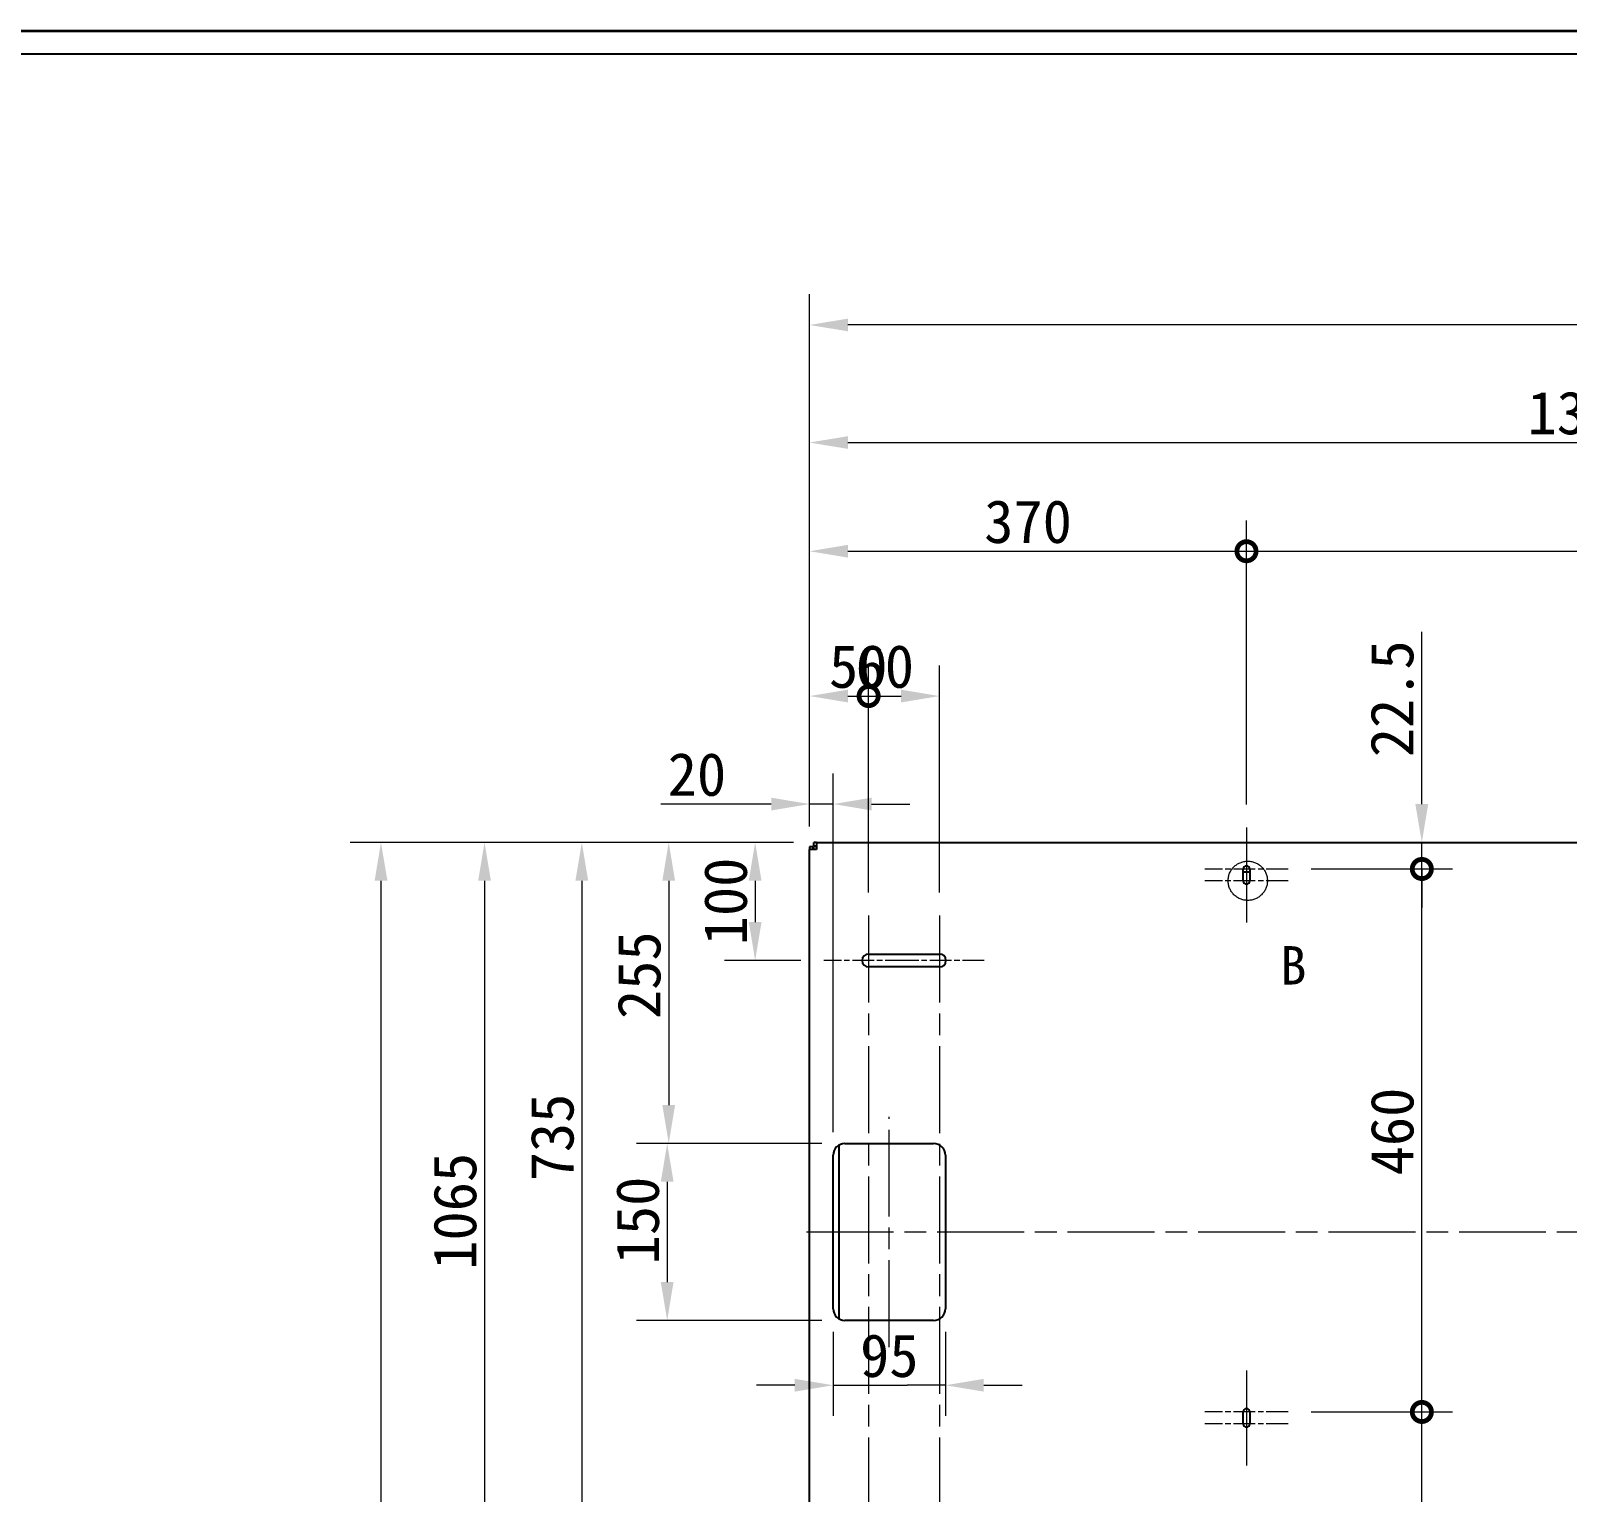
# Model space of a CAD drawing. Header units: millimetres. Extents: x 78 to 5389, y 71 to 3790.
# Drawn here: x 2786 to 4087, y 2551 to 3790 of the extents above; entities that cross this region are included whole.
import ezdxf

# ---------------------------------------------------------------- set-up
doc = ezdxf.new("R2010")
doc.units = ezdxf.units.MM
doc.header["$LTSCALE"] = 13
doc.linetypes.add('CHAIN', pattern=[0.3543, 0.2362, -0.0295, 0.0591, -0.0295])
doc.linetypes.add('DASH_DOUBLE_DOT', pattern=[0.2164, 0.1181, -0.0295, 0.0049, -0.0295, 0.0049, -0.0295])
for name, color, linetype, lineweight, true_color in [('中心标记 (ISO)', 1, 'CHAIN', 18, 0xff0000), ('中心线 (ISO)', 1, 'CHAIN', 18, 0xff0000), ('尺寸 (ISO)', 7, 'Continuous', 18, 0x008000), ('局部视图边界 (ISO)', 7, 'DASH_DOUBLE_DOT', 18, 0x008000)]:
    doc.layers.add(name, color=color, linetype=linetype, lineweight=lineweight, true_color=true_color)
doc.layers.add('可见 (ISO)', color=7, linetype='Continuous', lineweight=25)
doc.layers.add('图框 (ISO)', color=7, linetype='Continuous', lineweight=35)
doc.styles.add('HZ_33', font='simfang.ttf')
doc.styles.add('文本样式74', font='SimSun.ttf')
doc.styles.add('最新国标', font='simfang.ttf')
doc.dimstyles.new('默认 (GB)', dxfattribs={"dimscale": 13, "dimtxt": 2.8, "dimasz": 2.5, "dimexe": 2, "dimexo": 1.5, "dimgap": 0.5, "dimtad": 1, "dimtoh": 1, "dimdsep": 46, "dimtxsty": '最新国标', "dimcen": 0.09, "dimdle": 10, "dimclrd": 256, "dimclre": 256, "dimclrt": 256, "dimaunit": 1, "dimadec": 3, "dimazin": 2, "dimtfac": 0.535714, "dimtdec": 3, "dimtmove": 0, "dimatfit": 3, "dimfxl": 0, "dimtolj": 1, "dimlwd": -1, "dimlwe": -1, "dimarcsym": 0})

# ---------------------------------------------------------------- blocks, each defined once
blk = doc.blocks.new('图框 最新国标')
at = {"layer": '图框 (ISO)'}
blk.add_line((6, 291.5), (414.5, 291.5), dxfattribs=at)
at = {"layer": '图框 (ISO)', "color": 7, "linetype": 'Continuous', "lineweight": 25}
blk.add_line((18, 290), (413, 290), dxfattribs=at)
blk.add_line((18, 290), (413, 290), dxfattribs=at)
at = {"layer": '图框 (ISO)', "style": '文本样式74'}
blk.add_attdef('零件代号_001', (44.37, 287.25), '', height=2.5, rotation=180, dxfattribs=at)
blk = doc.blocks.new('*D25')
at = {"layer": 'Defpoints', "color": 0, "transparency": 16777216}
for p in [(3451.6, 3101.8), (3399.5, 3001.8), (3457.6, 3001.8)]:
    blk.add_point(p, dxfattribs=at)
at = {"layer": '尺寸 (ISO)', "color": 116, "true_color": 0x00803f, "transparency": 16777216}
for p, q in [((3432.1, 3101.8), (3373.5, 3101.8)), ((3399.5, 3069.3), (3399.5, 3034.3)), ((3438.1, 3001.8), (3373.5, 3001.8))]:
    blk.add_line(p, q, dxfattribs=at)
for points in [[(3394.1, 3069.3), (3404.9, 3069.3), (3399.5, 3101.8)], [(3394.1, 3034.3), (3404.9, 3034.3), (3399.5, 3001.8)]]:
    blk.add_solid(points, dxfattribs=at)
at = {"layer": '尺寸 (ISO)', "transparency": 16777216, "insert": (3374.6, 3051.8), "char_height": 36.4, "attachment_point": 5, "rotation": 90, "style": '最新国标'}
blk.add_mtext('\\A1;100', dxfattribs=at)
blk = doc.blocks.new('*D26')
at = {"layer": 'Defpoints', "color": 0, "transparency": 16777216}
for p in [(3451.6, 3101.8), (3326.3, 2846.8), (3475.6, 2846.8)]:
    blk.add_point(p, dxfattribs=at)
at = {"layer": '尺寸 (ISO)', "color": 116, "true_color": 0x00803f, "transparency": 16777216}
for p, q in [((3432.1, 3101.8), (3300.3, 3101.8)), ((3326.3, 3069.3), (3326.3, 2879.3)), ((3456.1, 2846.8), (3300.3, 2846.8))]:
    blk.add_line(p, q, dxfattribs=at)
for points in [[(3320.9, 3069.3), (3331.7, 3069.3), (3326.3, 3101.8)], [(3320.9, 2879.3), (3331.7, 2879.3), (3326.3, 2846.8)]]:
    blk.add_solid(points, dxfattribs=at)
at = {"layer": '尺寸 (ISO)', "transparency": 16777216, "insert": (3301.4, 2989.3), "char_height": 36.4, "attachment_point": 5, "rotation": 90, "style": '最新国标'}
blk.add_mtext('\\A1;255', dxfattribs=at)
blk = doc.blocks.new('*D27')
at = {"layer": 'Defpoints', "color": 0, "transparency": 16777216}
for p in [(3451.6, 3101.8), (3252.7, 2366.8), (3383.6, 2366.8)]:
    blk.add_point(p, dxfattribs=at)
at = {"layer": '尺寸 (ISO)', "color": 116, "true_color": 0x00803f, "transparency": 16777216}
for p, q in [((3432.1, 3101.8), (3226.7, 3101.8)), ((3252.7, 3069.3), (3252.7, 2399.3)), ((3364.1, 2366.8), (3226.7, 2366.8))]:
    blk.add_line(p, q, dxfattribs=at)
for points in [[(3247.3, 3069.3), (3258.1, 3069.3), (3252.7, 3101.8)], [(3247.3, 2399.3), (3258.1, 2399.3), (3252.7, 2366.8)]]:
    blk.add_solid(points, dxfattribs=at)
at = {"layer": '尺寸 (ISO)', "transparency": 16777216, "insert": (3227.8, 2851.8), "char_height": 36.4, "attachment_point": 5, "rotation": 90, "style": '最新国标'}
blk.add_mtext('\\A1;735', dxfattribs=at)
blk = doc.blocks.new('*D28')
at = {"layer": 'Defpoints', "color": 0, "transparency": 16777216}
for p in [(3475.6, 2846.8), (3325, 2696.8), (3475.6, 2696.8)]:
    blk.add_point(p, dxfattribs=at)
at = {"layer": '尺寸 (ISO)', "color": 116, "true_color": 0x00803f, "transparency": 16777216}
for p, q in [((3456.1, 2846.8), (3299, 2846.8)), ((3325, 2814.3), (3325, 2729.3)), ((3456.1, 2696.8), (3299, 2696.8))]:
    blk.add_line(p, q, dxfattribs=at)
for points in [[(3319.6, 2814.3), (3330.4, 2814.3), (3325, 2846.8)], [(3319.6, 2729.3), (3330.4, 2729.3), (3325, 2696.8)]]:
    blk.add_solid(points, dxfattribs=at)
at = {"layer": '尺寸 (ISO)', "transparency": 16777216, "insert": (3300.1, 2781.5), "char_height": 36.4, "attachment_point": 5, "rotation": 90, "style": '最新国标'}
blk.add_mtext('\\A1;150', dxfattribs=at)
blk = doc.blocks.new('*D29')
at = {"layer": 'Defpoints', "color": 0, "transparency": 16777216}
for p in [(3465.6, 2706.8), (3560.6, 2706.8), (3560.6, 2641.9)]:
    blk.add_point(p, dxfattribs=at)
at = {"layer": '尺寸 (ISO)', "color": 116, "true_color": 0x00803f, "transparency": 16777216}
for p, q in [((3465.6, 2687.3), (3465.6, 2615.9)), ((3560.6, 2687.3), (3560.6, 2615.9)), ((3433.1, 2641.9), (3400.6, 2641.9)), ((3465.6, 2641.9), (3498.1, 2641.9)), ((3498.1, 2641.9), (3528.1, 2641.9)), ((3560.6, 2641.9), (3528.1, 2641.9)), ((3593.1, 2641.9), (3625.6, 2641.9))]:
    blk.add_line(p, q, dxfattribs=at)
for points in [[(3433.1, 2647.3), (3433.1, 2636.5), (3465.6, 2641.9)], [(3593.1, 2647.3), (3593.1, 2636.5), (3560.6, 2641.9)]]:
    blk.add_solid(points, dxfattribs=at)
at = {"layer": '尺寸 (ISO)', "transparency": 16777216, "insert": (3513.1, 2666.8), "char_height": 36.4, "attachment_point": 5, "style": '最新国标'}
blk.add_mtext('\\A1;95', dxfattribs=at)
blk = doc.blocks.new('*D30')
at = {"layer": 'Defpoints', "color": 0, "transparency": 16777216}
for p in [(3445.6, 3134.3), (3445.6, 3095.8), (3465.6, 2836.8)]:
    blk.add_point(p, dxfattribs=at)
at = {"layer": '尺寸 (ISO)', "color": 116, "true_color": 0x00803f, "transparency": 16777216}
for p, q in [((3445.6, 3115.3), (3445.6, 3160.3)), ((3465.6, 2856.3), (3465.6, 3160.3)), ((3413.1, 3134.3), (3319.7, 3134.3)), ((3465.6, 3134.3), (3445.6, 3134.3)), ((3498.1, 3134.3), (3530.6, 3134.3))]:
    blk.add_line(p, q, dxfattribs=at)
for points in [[(3413.1, 3139.7), (3413.1, 3128.9), (3445.6, 3134.3)], [(3498.1, 3139.7), (3498.1, 3128.9), (3465.6, 3134.3)]]:
    blk.add_solid(points, dxfattribs=at)
at = {"layer": '尺寸 (ISO)', "transparency": 16777216, "insert": (3350.2, 3159.2), "char_height": 36.4, "attachment_point": 5, "style": '最新国标'}
blk.add_mtext('\\A1;20', dxfattribs=at)
blk = doc.blocks.new('*D31')
at = {"layer": 'Defpoints', "color": 0, "transparency": 16777216}
for p in [(3451.6, 3101.8), (3170.3, 2036.8), (3475.6, 2036.8)]:
    blk.add_point(p, dxfattribs=at)
at = {"layer": '尺寸 (ISO)', "color": 116, "true_color": 0x00803f, "transparency": 16777216}
for p, q in [((3432.1, 3101.8), (3144.3, 3101.8)), ((3170.3, 3069.3), (3170.3, 2069.3)), ((3456.1, 2036.8), (3144.3, 2036.8))]:
    blk.add_line(p, q, dxfattribs=at)
for points in [[(3164.9, 3069.3), (3175.7, 3069.3), (3170.3, 3101.8)], [(3164.9, 2069.3), (3175.7, 2069.3), (3170.3, 2036.8)]]:
    blk.add_solid(points, dxfattribs=at)
at = {"layer": '尺寸 (ISO)', "transparency": 16777216, "insert": (3145.4, 2789.3), "char_height": 36.4, "attachment_point": 5, "rotation": 90, "style": '最新国标'}
blk.add_mtext('\\A1;1065', dxfattribs=at)
blk = doc.blocks.new('*D32')
at = {"layer": 'Defpoints', "color": 0, "transparency": 16777216}
for p in [(3451.6, 3101.8), (3082.6, 1731.8), (3457.6, 1731.8)]:
    blk.add_point(p, dxfattribs=at)
at = {"layer": '尺寸 (ISO)', "color": 116, "true_color": 0x00803f, "transparency": 16777216}
for p, q in [((3432.1, 3101.8), (3056.6, 3101.8)), ((3082.6, 3069.3), (3082.6, 1764.3)), ((3438.1, 1731.8), (3056.6, 1731.8))]:
    blk.add_line(p, q, dxfattribs=at)
for points in [[(3077.2, 3069.3), (3088.1, 3069.3), (3082.6, 3101.8)], [(3077.2, 1764.3), (3088.1, 1764.3), (3082.6, 1731.8)]]:
    blk.add_solid(points, dxfattribs=at)
at = {"layer": '尺寸 (ISO)', "transparency": 16777216, "insert": (3057.7, 2461.8), "char_height": 36.4, "attachment_point": 5, "rotation": 90, "style": '最新国标'}
blk.add_mtext('\\A1;1370', dxfattribs=at)
blk = doc.blocks.new('*D36')
at = {"layer": 'Defpoints', "color": 0, "transparency": 16777216}
for p in [(3445.6, 3540.2), (3445.6, 3095.8), (4825.6, 3001.8)]:
    blk.add_point(p, dxfattribs=at)
at = {"layer": '尺寸 (ISO)', "color": 116, "true_color": 0x00803f, "transparency": 16777216}
for p, q in [((3445.6, 3115.3), (3445.6, 3566.2)), ((4825.6, 3021.3), (4825.6, 3566.2)), ((4793.1, 3540.2), (3478.1, 3540.2))]:
    blk.add_line(p, q, dxfattribs=at)
for points in [[(3478.1, 3545.6), (3478.1, 3534.8), (3445.6, 3540.2)], [(4793.1, 3545.6), (4793.1, 3534.8), (4825.6, 3540.2)]]:
    blk.add_solid(points, dxfattribs=at)
at = {"layer": '尺寸 (ISO)', "transparency": 16777216, "insert": (4145.6, 3565.1), "char_height": 36.4, "attachment_point": 5, "style": '最新国标'}
blk.add_mtext('\\A1;1380', dxfattribs=at)
blk = doc.blocks.new('*D37')
at = {"layer": 'Defpoints', "color": 0, "transparency": 16777216}
for p in [(4780.6, 3440.6), (3445.6, 3095.8), (4780.6, 2836.8)]:
    blk.add_point(p, dxfattribs=at)
at = {"layer": '尺寸 (ISO)', "color": 116, "true_color": 0x00803f, "transparency": 16777216}
for p, q in [((3445.6, 3115.3), (3445.6, 3466.6)), ((4780.6, 2856.3), (4780.6, 3466.6)), ((3478.1, 3440.6), (4748.1, 3440.6))]:
    blk.add_line(p, q, dxfattribs=at)
for points in [[(3478.1, 3446), (3478.1, 3435.2), (3445.6, 3440.6)], [(4748.1, 3446), (4748.1, 3435.2), (4780.6, 3440.6)]]:
    blk.add_solid(points, dxfattribs=at)
at = {"layer": '尺寸 (ISO)', "transparency": 16777216, "insert": (4103.1, 3465.5), "char_height": 36.4, "attachment_point": 5, "style": '最新国标'}
blk.add_mtext('\\A1;1335', dxfattribs=at)
blk = doc.blocks.new('_DotSmall')
at = {"color": 0, "linetype": 'ByBlock', "const_width": 0.5}
blk.add_lwpolyline([(-0.0625, 0, 1), (0.0625, 0, 1)], format="xyb", close=True, dxfattribs=at)
blk = doc.blocks.new('*D56')
at = {"layer": 'Defpoints', "color": 0, "transparency": 16777216}
for p in [(3495.6, 3225.8), (3445.6, 3095.8), (3495.6, 3039.8)]:
    blk.add_point(p, dxfattribs=at)
at = {"layer": '尺寸 (ISO)', "color": 116, "true_color": 0x00803f, "transparency": 16777216}
for p, q in [((3445.6, 3115.3), (3445.6, 3251.8)), ((3495.6, 3059.3), (3495.6, 3251.8)), ((3478.1, 3225.8), (3495.6, 3225.8))]:
    blk.add_line(p, q, dxfattribs=at)
blk.add_solid([(3478.1, 3231.2), (3478.1, 3220.4), (3445.6, 3225.8)], dxfattribs=at)
at = {"layer": '尺寸 (ISO)', "color": 116, "true_color": 0x00803f, "transparency": 16777216, "xscale": 32.5, "yscale": 32.5, "zscale": 32.5}
blk.add_blockref('_DotSmall', (3495.6, 3225.8), dxfattribs=at)
at = {"layer": '尺寸 (ISO)', "transparency": 16777216, "insert": (3486.8, 3250.7), "char_height": 36.4, "attachment_point": 5, "style": '最新国标'}
blk.add_mtext('\\A1;50', dxfattribs=at)
blk = doc.blocks.new('*D57')
at = {"layer": 'Defpoints', "color": 0, "transparency": 16777216}
for p in [(3555.6, 3225.8), (3495.6, 3039.8), (3555.6, 3039.8)]:
    blk.add_point(p, dxfattribs=at)
at = {"layer": '尺寸 (ISO)', "color": 116, "true_color": 0x00803f, "transparency": 16777216}
for p, q in [((3495.6, 3059.3), (3495.6, 3251.8)), ((3555.6, 3059.3), (3555.6, 3251.8)), ((3495.6, 3225.8), (3523.1, 3225.8))]:
    blk.add_line(p, q, dxfattribs=at)
blk.add_solid([(3523.1, 3231.2), (3523.1, 3220.4), (3555.6, 3225.8)], dxfattribs=at)
at = {"layer": '尺寸 (ISO)', "color": 116, "true_color": 0x00803f, "transparency": 16777216, "xscale": 32.5, "yscale": 32.5, "zscale": 32.5, "rotation": 180}
blk.add_blockref('_DotSmall', (3495.6, 3225.8), dxfattribs=at)
at = {"layer": '尺寸 (ISO)', "transparency": 16777216, "insert": (3509.3, 3250.7), "char_height": 36.4, "attachment_point": 5, "style": '最新国标'}
blk.add_mtext('\\A1;60', dxfattribs=at)
blk = doc.blocks.new('*D60')
at = {"layer": 'Defpoints', "color": 0, "transparency": 16777216}
for p in [(3815.6, 3348.5), (3815.6, 3114.5), (3445.6, 3095.8)]:
    blk.add_point(p, dxfattribs=at)
at = {"layer": '尺寸 (ISO)', "color": 116, "true_color": 0x00803f, "transparency": 16777216}
for p, q in [((3445.6, 3115.3), (3445.6, 3374.5)), ((3815.6, 3134), (3815.6, 3374.5)), ((3478.1, 3348.5), (3815.6, 3348.5))]:
    blk.add_line(p, q, dxfattribs=at)
blk.add_solid([(3478.1, 3353.9), (3478.1, 3343.1), (3445.6, 3348.5)], dxfattribs=at)
at = {"layer": '尺寸 (ISO)', "color": 116, "true_color": 0x00803f, "transparency": 16777216, "xscale": 32.5, "yscale": 32.5, "zscale": 32.5}
blk.add_blockref('_DotSmall', (3815.6, 3348.5), dxfattribs=at)
at = {"layer": '尺寸 (ISO)', "transparency": 16777216, "insert": (3630.6, 3373.4), "char_height": 36.4, "attachment_point": 5, "style": '最新国标'}
blk.add_mtext('\\A1;370', dxfattribs=at)
blk = doc.blocks.new('*D61')
at = {"layer": 'Defpoints', "color": 0, "transparency": 16777216}
for p in [(4515.6, 3348.5), (3815.6, 3114.5), (4515.6, 3114.5)]:
    blk.add_point(p, dxfattribs=at)
at = {"layer": '尺寸 (ISO)', "color": 116, "true_color": 0x00803f, "transparency": 16777216}
for p, q in [((3815.6, 3134), (3815.6, 3374.5)), ((4515.6, 3134), (4515.6, 3374.5)), ((3815.6, 3348.5), (4483.1, 3348.5))]:
    blk.add_line(p, q, dxfattribs=at)
blk.add_solid([(4483.1, 3353.9), (4483.1, 3343.1), (4515.6, 3348.5)], dxfattribs=at)
at = {"layer": '尺寸 (ISO)', "color": 116, "true_color": 0x00803f, "transparency": 16777216, "xscale": 32.5, "yscale": 32.5, "zscale": 32.5, "rotation": 180}
blk.add_blockref('_DotSmall', (3815.6, 3348.5), dxfattribs=at)
at = {"layer": '尺寸 (ISO)', "transparency": 16777216, "insert": (4165.6, 3373.4), "char_height": 36.4, "attachment_point": 5, "style": '最新国标'}
blk.add_mtext('\\A1;700', dxfattribs=at)
blk = doc.blocks.new('二维局部视图0')
at = {"layer": '局部视图边界 (ISO)', "ltscale": 18.536942}
blk.add_circle((293.59, 236.1), 1.28, dxfattribs=at)
at = {"layer": '局部视图边界 (ISO)', "insert": (295.71, 229.34), "char_height": 2.5, "attachment_point": 7, "style": 'HZ_33'}
blk.add_mtext('B', dxfattribs=at)
blk = doc.blocks.new('*D66')
at = {"layer": 'Defpoints', "color": 0, "transparency": 16777216}
for p in [(3555.6, 3001.8), (3495.6, 2366.8), (3555.6, 2267.8)]:
    blk.add_point(p, dxfattribs=at)
at = {"layer": '尺寸 (ISO)', "color": 116, "true_color": 0x00803f, "transparency": 16777216}
blk.add_line((3495.6, 2267.8), (3523.1, 2267.8), dxfattribs=at)
blk.add_solid([(3523.1, 2273.3), (3523.1, 2262.4), (3555.6, 2267.8)], dxfattribs=at)
at = {"layer": '尺寸 (ISO)', "color": 116, "true_color": 0x00803f, "transparency": 16777216, "xscale": 32.5, "yscale": 32.5, "zscale": 32.5, "rotation": 180}
blk.add_blockref('_DotSmall', (3495.6, 2267.8), dxfattribs=at)
at = {"layer": '尺寸 (ISO)', "transparency": 16777216, "insert": (3509.3, 2292.8), "char_height": 36.4, "attachment_point": 5, "style": '最新国标'}
blk.add_mtext('\\A1;60', dxfattribs=at)
blk = doc.blocks.new('*D67')
at = {"layer": 'Defpoints', "color": 0, "transparency": 16777216}
for p in [(3451.6, 3101.8), (3964.1, 3101.8), (3850.8, 3079.3)]:
    blk.add_point(p, dxfattribs=at)
at = {"layer": '尺寸 (ISO)', "color": 116, "true_color": 0x00803f, "transparency": 16777216}
for p, q in [((3964.1, 3134.3), (3964.1, 3280.2)), ((3964.1, 3079.3), (3964.1, 3101.8)), ((3870.3, 3079.3), (3990.1, 3079.3)), ((3964.1, 3079.3), (3964.1, 3046.8))]:
    blk.add_line(p, q, dxfattribs=at)
blk.add_solid([(3958.6, 3134.3), (3969.5, 3134.3), (3964.1, 3101.8)], dxfattribs=at)
at = {"layer": '尺寸 (ISO)', "color": 116, "true_color": 0x00803f, "transparency": 16777216, "xscale": 32.5, "yscale": 32.5, "zscale": 32.5, "rotation": 90}
blk.add_blockref('_DotSmall', (3964.1, 3079.3), dxfattribs=at)
at = {"layer": '尺寸 (ISO)', "transparency": 16777216, "insert": (3939, 3223.5), "char_height": 36.4, "attachment_point": 5, "rotation": 90, "style": '最新国标'}
blk.add_mtext('\\A1;22.5', dxfattribs=at)
blk = doc.blocks.new('*D68')
at = {"layer": 'Defpoints', "color": 0, "transparency": 16777216}
for p in [(3850.8, 3079.3), (3964.1, 3079.3), (3850.8, 2619.3)]:
    blk.add_point(p, dxfattribs=at)
at = {"layer": '尺寸 (ISO)', "color": 116, "true_color": 0x00803f, "transparency": 16777216}
for p, q in [((3870.3, 3079.3), (3990.1, 3079.3)), ((3964.1, 2619.3), (3964.1, 3079.3)), ((3870.3, 2619.3), (3990.1, 2619.3))]:
    blk.add_line(p, q, dxfattribs=at)
at = {"layer": '尺寸 (ISO)', "color": 116, "true_color": 0x00803f, "transparency": 16777216, "xscale": 32.5, "yscale": 32.5, "zscale": 32.5}
for p, rotation in [((3964.1, 3079.3), 90), ((3964.1, 2619.3), 270)]:
    blk.add_blockref('_DotSmall', p, dxfattribs=dict(at, rotation=rotation))
at = {"layer": '尺寸 (ISO)', "transparency": 16777216, "insert": (3939.1, 2856.9), "char_height": 36.4, "attachment_point": 5, "rotation": 90, "style": '最新国标'}
blk.add_mtext('\\A1;460', dxfattribs=at)
blk = doc.blocks.new('*D69')
at = {"layer": 'Defpoints', "color": 0, "transparency": 16777216}
for p in [(3850.8, 2619.3), (3964.1, 2619.3), (3850.8, 2139.3)]:
    blk.add_point(p, dxfattribs=at)
at = {"layer": '尺寸 (ISO)', "color": 116, "true_color": 0x00803f, "transparency": 16777216}
for p, q in [((3870.3, 2619.3), (3990.1, 2619.3)), ((3964.1, 2139.3), (3964.1, 2619.3)), ((3870.3, 2139.3), (3990.1, 2139.3))]:
    blk.add_line(p, q, dxfattribs=at)
at = {"layer": '尺寸 (ISO)', "color": 116, "true_color": 0x00803f, "transparency": 16777216, "xscale": 32.5, "yscale": 32.5, "zscale": 32.5}
for p, rotation in [((3964.1, 2619.3), 90), ((3964.1, 2139.3), 270)]:
    blk.add_blockref('_DotSmall', p, dxfattribs=dict(at, rotation=rotation))
at = {"layer": '尺寸 (ISO)', "transparency": 16777216, "insert": (3939.1, 2339.4), "char_height": 36.4, "attachment_point": 5, "rotation": 90, "style": '最新国标'}
blk.add_mtext('\\A1;480', dxfattribs=at)

msp = doc.modelspace()

# ---------------------------------------------------------------- linework, layer by layer
at = {"layer": '中心标记 (ISO)', "ltscale": 5.791}
for p, q in [((3815.5735, 3114.5201), (3815.5735, 3046.7701)), ((3815.5735, 3101.7701), (3815.5735, 3034.0201)), ((3815.5735, 2654.5201), (3815.5735, 2586.7701)), ((3815.5735, 2641.7701), (3815.5735, 2574.0201))]:
    msp.add_line(p, q, dxfattribs=at)
at = {"layer": '中心标记 (ISO)', "ltscale": 6.026063}
for p, q in [((3850.8235, 3079.2701), (3780.3235, 3079.2701)), ((3850.8235, 3069.2701), (3780.3235, 3069.2701)), ((3528.0735, 3001.7701), (3457.5735, 3001.7701)), ((3593.5735, 3001.7701), (3523.0735, 3001.7701)), ((3850.8235, 2619.2701), (3780.3235, 2619.2701)), ((3850.8235, 2609.2701), (3780.3235, 2609.2701))]:
    msp.add_line(p, q, dxfattribs=at)
at = {"layer": '中心标记 (ISO)', "ltscale": 23.990969}
for p, q in [((3495.5735, 3039.7701), (3495.5735, 1986.5867)), ((3555.5735, 3039.7701), (3555.5735, 1982.7705))]:
    msp.add_line(p, q, dxfattribs=at)
at = {"layer": '中心线 (ISO)', "ltscale": 23.990969}
for p, q in [((3513.0735, 2674.2701), (3513.0735, 2869.2701)), ((3443.0735, 2771.7701), (4838.1279, 2771.7701))]:
    msp.add_line(p, q, dxfattribs=at)
at = {"layer": '可见 (ISO)'}
for p, q in [((3445.5735, 3098.063), (3445.5735, 3095.7701)), ((3448.5735, 3098.063), (3445.5735, 3098.063)), ((3448.5735, 3095.7701), (3448.5735, 3098.063)), ((3451.5735, 3101.7701), (3449.2806, 3101.7701)), ((3449.2806, 3098.7701), (3449.2806, 3101.7701)), ((3451.5735, 3098.7701), (3449.2806, 3098.7701)), ((3451.5735, 3101.7701), (3451.5735, 3095.7701)), ((3451.5735, 3101.7701), (4879.5735, 3101.7701)), ((3451.5735, 3095.7701), (3445.5735, 3095.7701)), ((3445.5735, 1652.7701), (3445.5735, 3095.7701)), ((3812.8235, 3069.2701), (3812.8235, 3079.2701)), ((3812.8235, 3076.7701), (3818.3235, 3076.7701)), ((3818.3235, 3079.2701), (3818.3235, 3069.2701)), ((3495.5735, 3007.2701), (3555.5735, 3007.2701)), ((3555.5735, 2996.2701), (3495.5735, 2996.2701)), ((3465.5735, 2706.7701), (3465.5735, 2836.7701)), ((3470.5735, 2698.1099), (3470.5735, 2845.4304)), ((3475.5735, 2846.7701), (3550.5735, 2846.7701)), ((3560.5735, 2836.7701), (3560.5735, 2706.7701)), ((3550.5735, 2696.7701), (3475.5735, 2696.7701)), ((3812.8235, 2609.2701), (3812.8235, 2619.2701)), ((3818.3235, 2619.2701), (3818.3235, 2609.2701))]:
    msp.add_line(p, q, dxfattribs=at)
for centre, radius, start, end in [((3815.5735, 3079.2701), 2.75, 0, 180), ((3815.5735, 3069.2701), 2.75, 180, 0), ((3495.5735, 3001.7701), 5.5, 90, 270), ((3555.5735, 3001.7701), 5.5, 270, 90), ((3475.5735, 2836.7701), 10, 90, 180), ((3550.5735, 2836.7701), 10, 0, 90), ((3475.5735, 2706.7701), 10, 180, 270), ((3550.5735, 2706.7701), 10, 270, 0), ((3815.5735, 2619.2701), 2.75, 0, 180), ((3815.5735, 2609.2701), 2.75, 180, 0)]:
    msp.add_arc(centre, radius, start, end, dxfattribs=at)
for points in [[(3448.5735, 3098.063), (3448.5735, 3097.2987), (3448.9326, 3096.5344), (3449.521, 3095.7701)], [(3449.2806, 3098.7701), (3450.0449, 3098.7701), (3450.8092, 3098.411), (3451.5735, 3097.8227)]]:
    msp.add_open_spline(points, degree=3, dxfattribs=at)

# ---------------------------------------------------------------- block references
at = {"xscale": 13, "yscale": 13, "zscale": 13}
msp.add_blockref('图框 最新国标', (0, 0), dxfattribs=at)
at = {"layer": '局部视图边界 (ISO)', "xscale": 13, "yscale": 13, "zscale": 13}
msp.add_blockref('二维局部视图0', (0, 0), dxfattribs=at)

# ---------------------------------------------------------------- dimensions: what is measured, and where the dimension line sits
at = {"layer": '尺寸 (ISO)', "color": 116, "true_color": 0x00803f}
for base, p1, p2, override, picture, middle in [((3445.5735, 3540.201), (4825.5735, 3001.7701), (3445.5735, 3095.7701), {"dimgap": 0.5, "dimtoh": 0, "dimdec": 2, "dimtol": 0, "dimlim": 0, "dimtp": 0, "dimtm": 0, "dimtdec": 3, "dimtofl": 0, "dimatfit": 1}, '*D36', (4145.5735, 3540.201)), ((4780.5735, 3440.5783), (3445.5735, 3095.7701), (4780.5735, 2836.7701), {"dimgap": 0.5, "dimtoh": 0, "dimdec": 2, "dimtol": 0, "dimlim": 0, "dimtp": 0, "dimtm": 0, "dimtdec": 3, "dimtofl": 0, "dimatfit": 1}, '*D37', (4103.0735, 3440.5783)), ((3445.5735, 3134.3093), (3465.5735, 2836.7701), (3445.5735, 3095.7701), {"dimgap": 0.5, "dimtoh": 0, "dimdec": 2, "dimtol": 0, "dimlim": 0, "dimtp": 0, "dimtm": 0, "dimtdec": 3, "dimtofl": 1, "dimatfit": 1}, '*D30', (3350.1535, 3134.3093)), ((3560.5735, 2641.8704), (3465.5735, 2706.7701), (3560.5735, 2706.7701), {"dimgap": 0.5, "dimtoh": 0, "dimdec": 2, "dimtol": 0, "dimlim": 0, "dimtp": 0, "dimtm": 0, "dimtdec": 3, "dimtofl": 0}, '*D29', (3513.0735, 2641.8704))]:
    dim = msp.add_linear_dim(base=base, p1=p1, p2=p2, dimstyle='默认 (GB)', override=override, dxfattribs=at)
    dim.commit()
    dim.dimension.update_dxf_attribs({"geometry": picture, "text_midpoint": middle, "dimtype": 160})
for base, p1, p2, angle, override, picture, middle in [((3815.5735, 3348.5217), (3445.5735, 3095.7701), (3815.5735, 3114.5201), 180, {"dimgap": 0.5, "dimtoh": 0, "dimdec": 2, "dimblk2": 'DotSmall', "dimsah": 1, "dimdle": 0, "dimtol": 0, "dimlim": 0, "dimtp": 0, "dimtm": 0, "dimtdec": 3, "dimtofl": 0, "dimatfit": 1}, '*D60', (3630.5735, 3348.5217)), ((4515.5735, 3348.5217), (3815.5735, 3114.5201), (4515.5735, 3114.5201), 180, {"dimgap": 0.5, "dimtoh": 0, "dimdec": 2, "dimblk1": 'DotSmall', "dimsah": 1, "dimdle": 0, "dimtol": 0, "dimlim": 0, "dimtp": 0, "dimtm": 0, "dimtdec": 3, "dimtofl": 0, "dimatfit": 1}, '*D61', (4165.5735, 3348.5217)), ((3964.0504, 3101.7701), (3850.8235, 3079.2701), (3451.5735, 3101.7701), 90, {"dimgap": 0.5, "dimtoh": 0, "dimdec": 2, "dimblk1": 'DotSmall', "dimsah": 1, "dimdle": 0, "dimse2": 1, "dimtol": 0, "dimlim": 0, "dimtp": 0, "dimtm": 0, "dimtdec": 3, "dimtofl": 1, "dimatfit": 1}, '*D67', (3964.0504, 3223.5021)), ((3495.5735, 3225.7701), (3445.5735, 3095.7701), (3495.5735, 3039.7701), 180, {"dimgap": 0.5, "dimtoh": 0, "dimdec": 2, "dimblk2": 'DotSmall', "dimsah": 1, "dimdle": 0, "dimtol": 0, "dimlim": 0, "dimtp": 0, "dimtm": 0, "dimtdec": 3, "dimtofl": 1, "dimatfit": 1}, '*D56', (3486.8235, 3225.7701)), ((3555.5735, 3225.7701), (3495.5735, 3039.7701), (3555.5735, 3039.7701), 180, {"dimgap": 0.5, "dimtoh": 0, "dimdec": 2, "dimblk1": 'DotSmall', "dimsah": 1, "dimdle": 0, "dimtol": 0, "dimlim": 0, "dimtp": 0, "dimtm": 0, "dimtdec": 3, "dimtofl": 1, "dimatfit": 1}, '*D57', (3509.3235, 3225.7701)), ((3082.6479, 1731.7701), (3451.5735, 3101.7701), (3457.5735, 1731.7701), 270, {"dimgap": 0.5, "dimtoh": 0, "dimdec": 2, "dimtol": 0, "dimlim": 0, "dimtp": 0, "dimtm": 0, "dimtdec": 3, "dimtofl": 0, "dimatfit": 1}, '*D32', (3082.6479, 2461.7701)), ((3170.287, 2036.7701), (3451.5735, 3101.7701), (3475.5735, 2036.7701), 270, {"dimgap": 0.5, "dimtoh": 0, "dimdec": 2, "dimtol": 0, "dimlim": 0, "dimtp": 0, "dimtm": 0, "dimtdec": 3, "dimtofl": 0, "dimatfit": 1}, '*D31', (3170.287, 2789.2701)), ((3252.719, 2366.7701), (3451.5735, 3101.7701), (3383.565, 2366.7701), 270, {"dimgap": 0.5, "dimtoh": 0, "dimdec": 2, "dimtol": 0, "dimlim": 0, "dimtp": 0, "dimtm": 0, "dimtdec": 3, "dimtofl": 0, "dimatfit": 1}, '*D27', (3252.719, 2851.7701)), ((3326.287, 2846.7701), (3451.5735, 3101.7701), (3475.5735, 2846.7701), 270, {"dimgap": 0.5, "dimtoh": 0, "dimdec": 2, "dimtol": 0, "dimlim": 0, "dimtp": 0, "dimtm": 0, "dimtdec": 3, "dimtofl": 0, "dimatfit": 1}, '*D26', (3326.287, 2989.2701)), ((3399.472, 3001.7701), (3451.5735, 3101.7701), (3457.5735, 3001.7701), 270, {"dimgap": 0.5, "dimtoh": 0, "dimdec": 2, "dimtol": 0, "dimlim": 0, "dimtp": 0, "dimtm": 0, "dimtdec": 3, "dimtofl": 0, "dimatfit": 1}, '*D25', (3399.472, 3051.7701)), ((3964.0504, 3079.2701), (3850.8235, 2619.2701), (3850.8235, 3079.2701), 90, {"dimgap": 0.5, "dimtoh": 0, "dimdec": 2, "dimblk1": 'DotSmall', "dimblk2": 'DotSmall', "dimsah": 1, "dimdle": 0, "dimtol": 0, "dimlim": 0, "dimtp": 0, "dimtm": 0, "dimtdec": 3, "dimtofl": 0, "dimatfit": 1}, '*D68', (3964.0504, 2856.9001)), ((3555.5735, 2267.8432), (3495.5735, 2366.7701), (3555.5735, 3001.7701), 180, {"dimgap": 0.5, "dimtoh": 0, "dimdec": 2, "dimblk1": 'DotSmall', "dimsah": 1, "dimdle": 0, "dimse1": 1, "dimse2": 1, "dimtol": 0, "dimlim": 0, "dimtp": 0, "dimtm": 0, "dimtdec": 3, "dimtofl": 1, "dimatfit": 1}, '*D66', (3509.3235, 2267.8432)), ((3324.9834, 2696.7701), (3475.5735, 2846.7701), (3475.5735, 2696.7701), 270, {"dimgap": 0.5, "dimtoh": 0, "dimdec": 2, "dimtol": 0, "dimlim": 0, "dimtp": 0, "dimtm": 0, "dimtdec": 3, "dimtofl": 0, "dimatfit": 1}, '*D28', (3324.9834, 2781.4916)), ((3964.0504, 2619.2701), (3850.8235, 2139.2701), (3850.8235, 2619.2701), 90, {"dimgap": 0.5, "dimtoh": 0, "dimdec": 2, "dimblk1": 'DotSmall', "dimblk2": 'DotSmall', "dimsah": 1, "dimdle": 0, "dimtol": 0, "dimlim": 0, "dimtp": 0, "dimtm": 0, "dimtdec": 3, "dimtofl": 0, "dimatfit": 1}, '*D69', (3964.0504, 2339.4001))]:
    dim = msp.add_linear_dim(base=base, p1=p1, p2=p2, angle=angle, dimstyle='默认 (GB)', override=override, dxfattribs=at)
    dim.commit()
    dim.dimension.update_dxf_attribs({"geometry": picture, "text_midpoint": middle, "dimtype": 160})

doc.saveas('drawing.dxf')
